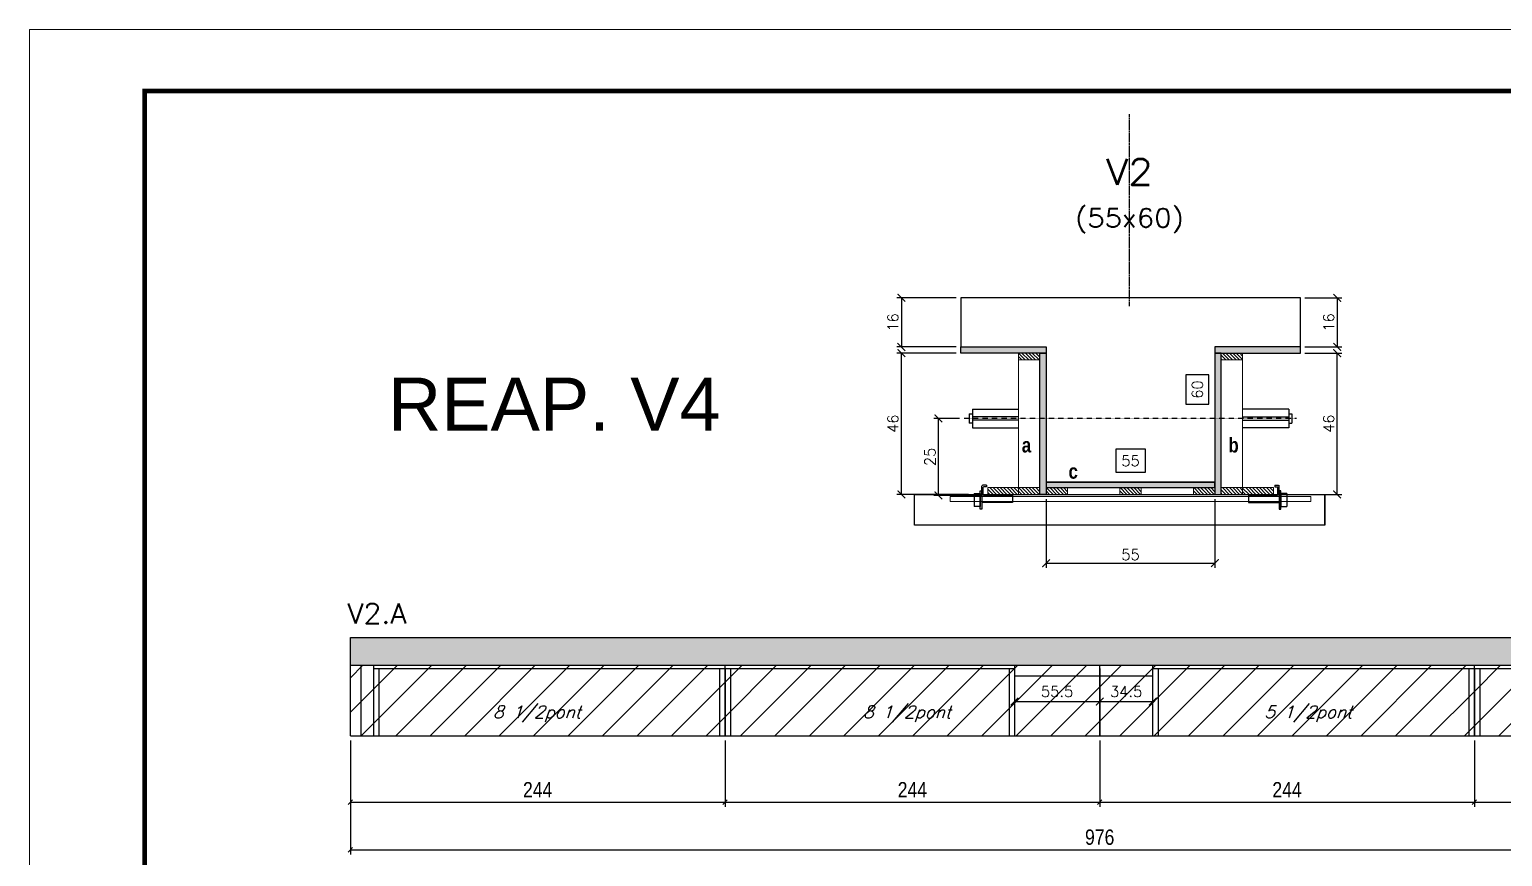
# Model space of a CAD drawing. Extents: x -10448 to -1189, y -11772 to 17235.
# Drawn here: x -5680 to -4720, y 15157 to 15696 of the extents above; entities that cross this region are included whole.
import ezdxf
from ezdxf.enums import TextEntityAlignment as Align

# ---------------------------------------------------------------- set-up
doc = ezdxf.new("R2010")
doc.units = 0
doc.linetypes.add('DASHED', pattern=[0.75, 0.5, -0.25])
doc.linetypes.add('HIDDEN', pattern=[0.375, 0.25, -0.125])
for name, color, linetype in [('barrote', 251, 'Continuous'), ('COTA', 241, 'Continuous'), ('Cota Seção (2x)', 4, 'Continuous'), ('detalhes', 4, 'Continuous'), ('Painéis', 200, 'Continuous'), ('PONTALETE', 7, 'Continuous'), ('presilha', 1, 'Continuous'), ('Reaproveitamento', 251, 'Continuous'), ('SARR_2.2x7', 40, 'Continuous'), ('SARR_3.5x7', 81, 'Continuous'), ('TENSOR', 3, 'Continuous'), ('texto', 7, 'Continuous'), ('Texto de Titulo', 7, 'Continuous'), ('Texto Qtd Sarr', 242, 'Continuous')]:
    doc.layers.add(name, color=color, linetype=linetype)
for name, color, linetype, lineweight in [('CONCRETO', 251, 'Continuous', 25), ('Folhas', 255, 'Continuous', 9), ('Hachura', 251, 'Continuous', 9), ('Madeira', 126, 'Continuous', 18), ('SARRAFO DE PRESSAO', 251, 'DASHED', 9), ('SCO-___-LAJ', 2, 'Continuous', 0), ('Texto Seção', 7, 'Continuous', 15)]:
    doc.layers.add(name, color=color, linetype=linetype, lineweight=lineweight)
doc.styles.add('COTA TECNICA', font='techl___.ttf', dxfattribs={"height": 10})
doc.styles.add('REGUA-120', font='ROMANS.shx', dxfattribs={"height": 15})
doc.styles.add('Romans', font='romans.shx')
doc.styles.get("Standard").update_dxf_attribs({"font": 'arial.ttf'})
doc.styles.add('TECNICA', font='techb___.ttf', dxfattribs={"height": 10})
doc.dimstyles.new('Cota Paínel', dxfattribs={"dimtxt": 7, "dimasz": 5, "dimexe": 3, "dimexo": 3, "dimgap": 3, "dimtad": 1, "dimdec": 1, "dimzin": 12, "dimdsep": 46, "dimtxsty": 'Romans', "dimblk": 'ARCHTICK', "dimcen": 0, "dimclrd": 4, "dimclre": 4, "dimclrt": 1, "dimadec": 1, "dimazin": 3, "dimtfac": 1, "dimtdec": 1, "dimtmove": 0, "dimatfit": 3, "dimldrblk": 'OBLIQUE', "dimfxl": 1, "dimtolj": 1, "dimtzin": 12, "dimarcsym": 0})
doc.dimstyles.new('Cota Seção (2x)', dxfattribs={"dimtxt": 7, "dimasz": 5, "dimexe": 3, "dimexo": 3, "dimgap": 2, "dimtad": 3, "dimdec": 1, "dimlfac": 0.5, "dimzin": 12, "dimdsep": 46, "dimtxsty": 'Romans', "dimblk": 'ARCHTICK', "dimcen": 0, "dimclrd": 4, "dimclre": 4, "dimclrt": 1, "dimadec": 1, "dimazin": 3, "dimtfac": 1, "dimtdec": 1, "dimtmove": 0, "dimatfit": 3, "dimldrblk": 'OBLIQUE', "dimfxl": 1, "dimtolj": 1, "dimtzin": 12, "dimarcsym": 0})
doc.dimstyles.new('Cota Seção interna', dxfattribs={"dimtxt": 7, "dimasz": 6, "dimexe": 0.18, "dimexo": 2, "dimgap": -4, "dimtad": 3, "dimdec": 1, "dimlfac": 0.5, "dimzin": 12, "dimdsep": 46, "dimtxsty": 'Romans', "dimblk": 'ARCHTICK', "dimcen": 0.09, "dimse1": 1, "dimse2": 1, "dimsd1": 1, "dimsd2": 1, "dimclrd": 180, "dimclre": 5, "dimclrt": 1, "dimadec": 0, "dimazin": 3, "dimtfac": 1, "dimtdec": 1, "dimtofl": 0, "dimtmove": 0, "dimatfit": 3, "dimldrblk": 'ARCHTICK', "dimfxl": 1, "dimtolj": 1, "dimtzin": 0, "dimarcsym": 0})
doc.dimstyles.new('PAINEL', dxfattribs={"dimtxt": 10, "dimasz": 3, "dimexe": 3, "dimexo": 3, "dimgap": 3, "dimtad": 1, "dimdec": 1, "dimzin": 12, "dimdsep": 46, "dimtxsty": 'COTA TECNICA', "dimblk1": 'OBLIQUE', "dimblk2": 'OBLIQUE', "dimsah": 1, "dimcen": 0.9, "dimclrd": 4, "dimclre": 4, "dimclrt": 240, "dimadec": 1, "dimazin": 3, "dimtfac": 1, "dimtdec": 1, "dimtmove": 0, "dimatfit": 3, "dimfxl": 1, "dimtolj": 1, "dimtzin": 12, "dimarcsym": 0})

# ---------------------------------------------------------------- blocks, each defined once
blk = doc.blocks.new('9999999999')
at = {"layer": 'Folhas'}
blk.add_lwpolyline([(98138.98, 34190.21), (99623.98, 34190.21), (99623.98, 35240.21), (98138.98, 35240.21)], close=True, dxfattribs=at)
at = {"layer": 'Folhas', "color": 30, "const_width": 3}
blk.add_lwpolyline([(98213.98, 34230.21), (99583.98, 34230.21), (99583.98, 35200.21), (98213.98, 35200.21)], close=True, dxfattribs=at)
blk = doc.blocks.new('_ArchTick')
at = {"color": 0, "linetype": 'ByBlock', "const_width": 0.15}
blk.add_lwpolyline([(-0.5, -0.5), (0.5, 0.5)], dxfattribs=at)
blk = doc.blocks.new('*D99')
at = {"layer": 'COTA', "color": 4, "lineweight": -2, "transparency": 16777216}
for p, q in [((-4849.12, 15484.92), (-4825.13, 15484.92)), ((-4828.13, 15392.92), (-4828.13, 15484.92)), ((-4866.72, 15392.92), (-4825.13, 15392.92))]:
    blk.add_line(p, q, dxfattribs=at)
at = {"layer": 'Defpoints', "color": 0, "transparency": 16777216}
for p in [(-4852.12, 15484.92), (-4828.13, 15484.92), (-4869.72, 15392.92)]:
    blk.add_point(p, dxfattribs=at)
at = {"layer": 'COTA', "color": 4, "lineweight": -2, "transparency": 16777216, "xscale": 5, "yscale": 5, "zscale": 5}
for p, rotation in [((-4828.13, 15484.92), 90), ((-4828.13, 15392.92), 270)]:
    blk.add_blockref('_ArchTick', p, dxfattribs=dict(at, rotation=rotation))
at = {"layer": 'COTA', "color": 1, "transparency": 16777216, "insert": (-4833.63, 15438.92), "char_height": 7, "attachment_point": 5, "rotation": 90, "style": 'Romans'}
blk.add_mtext('\\A1;46', dxfattribs=at)
blk = doc.blocks.new('_Oblique')
at = {"color": 0, "linetype": 'ByBlock', "lineweight": -2}
blk.add_line((-0.5, -0.5), (0.5, 0.5), dxfattribs=at)
blk = doc.blocks.new('*D100')
at = {"layer": 'COTA', "color": 4, "lineweight": -2, "transparency": 16777216}
for p, q in [((-4849.12, 15520.92), (-4825.13, 15520.92)), ((-4828.13, 15520.92), (-4828.13, 15488.92)), ((-4849.12, 15488.92), (-4825.13, 15488.92))]:
    blk.add_line(p, q, dxfattribs=at)
at = {"layer": 'Defpoints', "color": 0, "transparency": 16777216}
for p in [(-4852.12, 15520.92), (-4852.12, 15488.92), (-4828.13, 15488.92)]:
    blk.add_point(p, dxfattribs=at)
at = {"layer": 'COTA', "color": 4, "lineweight": -2, "transparency": 16777216, "xscale": 5, "yscale": 5, "zscale": 5}
for p, rotation in [((-4828.13, 15520.92), 90), ((-4828.13, 15488.92), 270)]:
    blk.add_blockref('_ArchTick', p, dxfattribs=dict(at, rotation=rotation))
at = {"layer": 'COTA', "color": 1, "transparency": 16777216, "insert": (-4833.63, 15504.92), "char_height": 7, "attachment_point": 5, "rotation": 90, "style": 'Romans'}
blk.add_mtext('\\A1;16', dxfattribs=at)
blk = doc.blocks.new('*D101')
at = {"layer": 'COTA', "color": 4, "lineweight": -2, "transparency": 16777216}
for p, q in [((-5076.32, 15484.92), (-5114.97, 15484.92)), ((-5111.97, 15392.92), (-5111.97, 15484.92)), ((-5068.32, 15392.92), (-5114.97, 15392.92))]:
    blk.add_line(p, q, dxfattribs=at)
at = {"layer": 'Defpoints', "color": 0, "transparency": 16777216}
for p in [(-5111.97, 15484.92), (-5073.32, 15484.92), (-5065.32, 15392.92)]:
    blk.add_point(p, dxfattribs=at)
at = {"layer": 'COTA', "color": 4, "lineweight": -2, "transparency": 16777216, "xscale": 5, "yscale": 5, "zscale": 5}
for p, rotation in [((-5111.97, 15484.92), 90), ((-5111.97, 15392.92), 270)]:
    blk.add_blockref('_ArchTick', p, dxfattribs=dict(at, rotation=rotation))
at = {"layer": 'COTA', "color": 1, "transparency": 16777216, "insert": (-5117.47, 15438.92), "char_height": 7, "attachment_point": 5, "rotation": 90, "style": 'Romans'}
blk.add_mtext('\\A1;46', dxfattribs=at)
blk = doc.blocks.new('*D102')
at = {"layer": 'Cota Seção (2x)', "color": 180, "lineweight": -2, "transparency": 16777216}
for p, q in [((-4911.72, 15470.7), (-4926.72, 15470.7)), ((-4926.72, 15470.7), (-4926.72, 15451.7)), ((-4911.72, 15451.7), (-4911.72, 15470.7)), ((-4926.72, 15451.7), (-4911.72, 15451.7))]:
    blk.add_line(p, q, dxfattribs=at)
at = {"layer": 'Defpoints', "color": 0, "transparency": 16777216}
for p in [(-4907.72, 15520.92), (-4907.72, 15520.92), (-4907.72, 15400.92)]:
    blk.add_point(p, dxfattribs=at)
at = {"layer": 'Cota Seção (2x)', "color": 1, "transparency": 16777216, "insert": (-4919.22, 15461.2), "char_height": 7, "attachment_point": 5, "rotation": 90, "style": 'Romans'}
blk.add_mtext('\\A1;60', dxfattribs=at)
blk = doc.blocks.new('PRESILHA METÁLICA 1')
at = {"layer": 'presilha'}
for p, q in [((6, 15.5), (7.5, 15.5)), ((6, -2.5), (6, 15.5)), ((7.5, 10.6), (7.5, 19.9)), ((7.5, 15.5), (7.5, -2.5)), ((12, 21), (8.6, 21)), ((9, 11.6), (9, 18.9)), ((12, 19.5), (9.6, 19.5)), ((12, 21), (12, 19.5)), ((0, 13), (6, 13)), ((0, 13), (0, 0)), ((6, 0), (0, 0)), ((6, 13), (6, 0)), ((37.5, 4.1), (7.5, 4.1)), ((37.5, 11), (9.6, 11)), ((37.5, 11), (37.5, 4.1)), ((7.5, -2.5), (6, -2.5))]:
    blk.add_line(p, q, dxfattribs=at)
for centre, radius, start, end in [((8.6, 19.9), 1.14, 90, 180), ((9.6, 18.9), 0.57, 90, 180), ((9.6, 11.6), 0.57, 180, 270)]:
    blk.add_arc(centre, radius, start, end, dxfattribs=at)
blk = doc.blocks.new('*D98')
at = {"layer": 'COTA', "color": 4, "lineweight": -2, "transparency": 16777216}
for p, q in [((-5017.72, 15389.92), (-5017.72, 15345.2)), ((-4907.72, 15389.92), (-4907.72, 15345.2)), ((-5017.72, 15348.2), (-4907.72, 15348.2))]:
    blk.add_line(p, q, dxfattribs=at)
at = {"layer": 'Defpoints', "color": 0, "transparency": 16777216}
for p in [(-5017.72, 15392.92), (-4907.72, 15392.92), (-4907.72, 15348.2)]:
    blk.add_point(p, dxfattribs=at)
at = {"layer": 'COTA', "color": 4, "lineweight": -2, "transparency": 16777216, "xscale": 5, "yscale": 5, "zscale": 5, "rotation": 180}
blk.add_blockref('_ArchTick', (-5017.72, 15348.2), dxfattribs=at)
at = {"layer": 'COTA', "color": 4, "lineweight": -2, "transparency": 16777216, "xscale": 5, "yscale": 5, "zscale": 5}
blk.add_blockref('_ArchTick', (-4907.72, 15348.2), dxfattribs=at)
at = {"layer": 'COTA', "color": 1, "transparency": 16777216, "insert": (-4962.72, 15353.7), "char_height": 7, "attachment_point": 5, "style": 'Romans'}
blk.add_mtext('\\A1;55', dxfattribs=at)
blk = doc.blocks.new('*D103')
at = {"layer": 'COTA', "color": 4, "lineweight": -2, "transparency": 16777216}
for p, q in [((-5076.32, 15520.92), (-5114.97, 15520.92)), ((-5111.97, 15520.92), (-5111.97, 15488.92)), ((-5076.32, 15488.92), (-5114.97, 15488.92))]:
    blk.add_line(p, q, dxfattribs=at)
at = {"layer": 'Defpoints', "color": 0, "transparency": 16777216}
for p in [(-5073.32, 15520.92), (-5111.97, 15488.92), (-5073.32, 15488.92)]:
    blk.add_point(p, dxfattribs=at)
at = {"layer": 'COTA', "color": 4, "lineweight": -2, "transparency": 16777216, "xscale": 5, "yscale": 5, "zscale": 5}
for p, rotation in [((-5111.97, 15520.92), 90), ((-5111.97, 15488.92), 270)]:
    blk.add_blockref('_ArchTick', p, dxfattribs=dict(at, rotation=rotation))
at = {"layer": 'COTA', "color": 1, "transparency": 16777216, "insert": (-5117.47, 15504.92), "char_height": 7, "attachment_point": 5, "rotation": 90, "style": 'Romans'}
blk.add_mtext('\\A1;16', dxfattribs=at)
blk = doc.blocks.new('titulo1')
at = {"layer": 'Defpoints', "color": 252, "linetype": 'HIDDEN', "ltscale": 2}
blk.add_line((0, 0), (0, 125), dxfattribs=at)
at = {"layer": 'Defpoints', "style": 'Romans', "oblique": 15}
blk.add_attdef('FOLHA', text='', height=10, dxfattribs=at).set_placement((0, 15.58), align=Align.MIDDLE_CENTER)
at = {"layer": 'Texto Qtd Sarr', "color": 3, "style": 'Romans', "oblique": 15}
for tag, height, p in [('TITULO', 17, (0, 71.45)), ('SEÇÃO', 12, (0, 41.55))]:
    blk.add_attdef(tag, text='', height=height, dxfattribs=at).set_placement(p, align=Align.MIDDLE_CENTER)
blk = doc.blocks.new('*D104')
at = {"layer": 'COTA', "color": 4, "lineweight": -2, "transparency": 16777216}
for p, q in [((-5074.02, 15442.37), (-5090.81, 15442.37)), ((-5087.81, 15392.29), (-5087.81, 15442.37)), ((-5061.2, 15392.29), (-5090.81, 15392.29))]:
    blk.add_line(p, q, dxfattribs=at)
at = {"layer": 'Defpoints', "color": 0, "transparency": 16777216}
for p in [(-5087.81, 15442.37), (-5071.02, 15442.37), (-5058.2, 15392.29)]:
    blk.add_point(p, dxfattribs=at)
at = {"layer": 'COTA', "color": 4, "lineweight": -2, "transparency": 16777216, "xscale": 5, "yscale": 5, "zscale": 5}
for p, rotation in [((-5087.81, 15442.37), 90), ((-5087.81, 15392.29), 270)]:
    blk.add_blockref('_ArchTick', p, dxfattribs=dict(at, rotation=rotation))
at = {"layer": 'COTA', "color": 1, "transparency": 16777216, "insert": (-5093.31, 15417.33), "char_height": 7, "attachment_point": 5, "rotation": 90, "style": 'Romans'}
blk.add_mtext('\\A1;25', dxfattribs=at)
blk = doc.blocks.new('*D108')
at = {"layer": 'COTA', "color": 4, "linetype": 'ByBlock', "lineweight": -2, "transparency": 16777216}
for p, q in [((-5470.82, 15232.79), (-5470.82, 15189.56)), ((-5226.82, 15232.79), (-5226.82, 15189.56)), ((-5470.82, 15192.56), (-5226.82, 15192.56))]:
    blk.add_line(p, q, dxfattribs=at)
at = {"layer": 'Defpoints', "color": 0, "linetype": 'ByBlock', "transparency": 16777216}
for p in [(-5470.82, 15235.79), (-5226.82, 15235.79), (-5226.82, 15192.56)]:
    blk.add_point(p, dxfattribs=at)
at = {"layer": 'COTA', "color": 4, "linetype": 'ByBlock', "lineweight": -2, "transparency": 16777216, "xscale": 3, "yscale": 3, "zscale": 3, "rotation": 180}
blk.add_blockref('_Oblique', (-5470.82, 15192.56), dxfattribs=at)
at = {"layer": 'COTA', "color": 4, "linetype": 'ByBlock', "lineweight": -2, "transparency": 16777216, "xscale": 3, "yscale": 3, "zscale": 3}
blk.add_blockref('_Oblique', (-5226.82, 15192.56), dxfattribs=at)
at = {"layer": 'COTA', "color": 240, "linetype": 'ByBlock', "transparency": 16777216, "insert": (-5348.82, 15200.63), "char_height": 10, "attachment_point": 5, "style": 'COTA TECNICA'}
blk.add_mtext('\\A1;244', dxfattribs=at)
blk = doc.blocks.new('*D109')
at = {"layer": 'COTA', "color": 4, "linetype": 'ByBlock', "lineweight": -2, "transparency": 16777216}
for p, q in [((-5226.82, 15232.79), (-5226.82, 15189.56)), ((-4982.82, 15232.79), (-4982.82, 15189.56)), ((-5226.82, 15192.56), (-4982.82, 15192.56))]:
    blk.add_line(p, q, dxfattribs=at)
at = {"layer": 'Defpoints', "color": 0, "linetype": 'ByBlock', "transparency": 16777216}
for p in [(-5226.82, 15235.79), (-4982.82, 15235.79), (-4982.82, 15192.56)]:
    blk.add_point(p, dxfattribs=at)
at = {"layer": 'COTA', "color": 4, "linetype": 'ByBlock', "lineweight": -2, "transparency": 16777216, "xscale": 3, "yscale": 3, "zscale": 3, "rotation": 180}
blk.add_blockref('_Oblique', (-5226.82, 15192.56), dxfattribs=at)
at = {"layer": 'COTA', "color": 4, "linetype": 'ByBlock', "lineweight": -2, "transparency": 16777216, "xscale": 3, "yscale": 3, "zscale": 3}
blk.add_blockref('_Oblique', (-4982.82, 15192.56), dxfattribs=at)
at = {"layer": 'COTA', "color": 240, "linetype": 'ByBlock', "transparency": 16777216, "insert": (-5104.82, 15200.63), "char_height": 10, "attachment_point": 5, "style": 'COTA TECNICA'}
blk.add_mtext('\\A1;244', dxfattribs=at)
blk = doc.blocks.new('*D110')
at = {"layer": 'COTA', "color": 4, "linetype": 'ByBlock', "lineweight": -2, "transparency": 16777216}
for p, q in [((-5470.82, 15232.79), (-5470.82, 15158.57)), ((-4494.82, 15232.79), (-4494.82, 15158.57)), ((-5470.82, 15161.57), (-4494.82, 15161.57))]:
    blk.add_line(p, q, dxfattribs=at)
at = {"layer": 'Defpoints', "color": 0, "linetype": 'ByBlock', "transparency": 16777216}
for p in [(-5470.82, 15235.79), (-4494.82, 15235.79), (-4494.82, 15161.57)]:
    blk.add_point(p, dxfattribs=at)
at = {"layer": 'COTA', "color": 4, "linetype": 'ByBlock', "lineweight": -2, "transparency": 16777216, "xscale": 3, "yscale": 3, "zscale": 3, "rotation": 180}
blk.add_blockref('_Oblique', (-5470.82, 15161.57), dxfattribs=at)
at = {"layer": 'COTA', "color": 4, "linetype": 'ByBlock', "lineweight": -2, "transparency": 16777216, "xscale": 3, "yscale": 3, "zscale": 3}
blk.add_blockref('_Oblique', (-4494.82, 15161.57), dxfattribs=at)
at = {"layer": 'COTA', "color": 240, "linetype": 'ByBlock', "transparency": 16777216, "insert": (-4982.82, 15169.7), "char_height": 10, "attachment_point": 5, "style": 'COTA TECNICA'}
blk.add_mtext('\\A1;976', dxfattribs=at)
blk = doc.blocks.new('*D111')
at = {"layer": 'COTA', "color": 4, "linetype": 'ByBlock', "lineweight": -2, "transparency": 16777216}
for p, q in [((-4738.82, 15232.79), (-4738.82, 15189.56)), ((-4494.82, 15220.54), (-4494.82, 15189.56)), ((-4738.82, 15192.56), (-4494.82, 15192.56))]:
    blk.add_line(p, q, dxfattribs=at)
at = {"layer": 'Defpoints', "color": 0, "linetype": 'ByBlock', "transparency": 16777216}
for p in [(-4738.82, 15235.79), (-4494.82, 15223.54), (-4494.82, 15192.56)]:
    blk.add_point(p, dxfattribs=at)
at = {"layer": 'COTA', "color": 4, "linetype": 'ByBlock', "lineweight": -2, "transparency": 16777216, "xscale": 3, "yscale": 3, "zscale": 3, "rotation": 180}
blk.add_blockref('_Oblique', (-4738.82, 15192.56), dxfattribs=at)
at = {"layer": 'COTA', "color": 4, "linetype": 'ByBlock', "lineweight": -2, "transparency": 16777216, "xscale": 3, "yscale": 3, "zscale": 3}
blk.add_blockref('_Oblique', (-4494.82, 15192.56), dxfattribs=at)
at = {"layer": 'COTA', "color": 240, "linetype": 'ByBlock', "transparency": 16777216, "insert": (-4616.82, 15200.63), "char_height": 10, "attachment_point": 5, "style": 'COTA TECNICA'}
blk.add_mtext('\\A1;244', dxfattribs=at)
blk = doc.blocks.new('*D112')
at = {"layer": 'COTA', "color": 4, "linetype": 'ByBlock', "lineweight": -2, "transparency": 16777216}
for p, q in [((-4982.82, 15232.79), (-4982.82, 15189.56)), ((-4738.82, 15232.79), (-4738.82, 15189.56)), ((-4982.82, 15192.56), (-4738.82, 15192.56))]:
    blk.add_line(p, q, dxfattribs=at)
at = {"layer": 'Defpoints', "color": 0, "linetype": 'ByBlock', "transparency": 16777216}
for p in [(-4982.82, 15235.79), (-4738.82, 15235.79), (-4738.82, 15192.56)]:
    blk.add_point(p, dxfattribs=at)
at = {"layer": 'COTA', "color": 4, "linetype": 'ByBlock', "lineweight": -2, "transparency": 16777216, "xscale": 3, "yscale": 3, "zscale": 3, "rotation": 180}
blk.add_blockref('_Oblique', (-4982.82, 15192.56), dxfattribs=at)
at = {"layer": 'COTA', "color": 4, "linetype": 'ByBlock', "lineweight": -2, "transparency": 16777216, "xscale": 3, "yscale": 3, "zscale": 3}
blk.add_blockref('_Oblique', (-4738.82, 15192.56), dxfattribs=at)
at = {"layer": 'COTA', "color": 240, "linetype": 'ByBlock', "transparency": 16777216, "insert": (-4860.82, 15200.63), "char_height": 10, "attachment_point": 5, "style": 'COTA TECNICA'}
blk.add_mtext('\\A1;244', dxfattribs=at)
blk = doc.blocks.new('*D113')
at = {"layer": 'COTA', "color": 4, "lineweight": -2, "transparency": 16777216}
for p, q in [((-5038.32, 15271.79), (-5038.32, 15255.07)), ((-4982.82, 15271.79), (-4982.82, 15255.07)), ((-5038.32, 15258.07), (-4982.82, 15258.07))]:
    blk.add_line(p, q, dxfattribs=at)
at = {"layer": 'Defpoints', "color": 0, "transparency": 16777216}
for p in [(-5038.32, 15274.79), (-4982.82, 15274.79), (-4982.82, 15258.07)]:
    blk.add_point(p, dxfattribs=at)
at = {"layer": 'COTA', "color": 4, "lineweight": -2, "transparency": 16777216, "xscale": 5, "yscale": 5, "zscale": 5, "rotation": 180}
blk.add_blockref('_ArchTick', (-5038.32, 15258.07), dxfattribs=at)
at = {"layer": 'COTA', "color": 4, "lineweight": -2, "transparency": 16777216, "xscale": 5, "yscale": 5, "zscale": 5}
blk.add_blockref('_ArchTick', (-4982.82, 15258.07), dxfattribs=at)
at = {"layer": 'COTA', "color": 1, "transparency": 16777216, "insert": (-5010.57, 15264.57), "char_height": 7, "attachment_point": 5, "style": 'Romans'}
blk.add_mtext('\\A1;55.5', dxfattribs=at)
blk = doc.blocks.new('*D114')
at = {"layer": 'COTA', "color": 4, "lineweight": -2, "transparency": 16777216}
for p, q in [((-4982.82, 15271.79), (-4982.82, 15255.07)), ((-4948.32, 15271.79), (-4948.32, 15255.07)), ((-4982.82, 15258.07), (-4948.32, 15258.07))]:
    blk.add_line(p, q, dxfattribs=at)
at = {"layer": 'Defpoints', "color": 0, "transparency": 16777216}
for p in [(-4982.82, 15274.79), (-4948.32, 15274.79), (-4948.32, 15258.07)]:
    blk.add_point(p, dxfattribs=at)
at = {"layer": 'COTA', "color": 4, "lineweight": -2, "transparency": 16777216, "xscale": 5, "yscale": 5, "zscale": 5, "rotation": 180}
blk.add_blockref('_ArchTick', (-4982.82, 15258.07), dxfattribs=at)
at = {"layer": 'COTA', "color": 4, "lineweight": -2, "transparency": 16777216, "xscale": 5, "yscale": 5, "zscale": 5}
blk.add_blockref('_ArchTick', (-4948.32, 15258.07), dxfattribs=at)
at = {"layer": 'COTA', "color": 1, "transparency": 16777216, "insert": (-4965.57, 15264.57), "char_height": 7, "attachment_point": 5, "style": 'Romans'}
blk.add_mtext('\\A1;34.5', dxfattribs=at)
blk = doc.blocks.new('*D465')
at = {"layer": 'Cota Seção (2x)', "color": 180, "lineweight": -2, "transparency": 16777216}
for p, q in [((-4953.05, 15422.31), (-4972.38, 15422.31)), ((-4972.38, 15422.31), (-4972.38, 15407.31)), ((-4953.05, 15407.31), (-4953.05, 15422.31)), ((-4972.38, 15407.31), (-4953.05, 15407.31))]:
    blk.add_line(p, q, dxfattribs=at)
at = {"layer": 'Defpoints', "color": 0, "transparency": 16777216}
for p in [(-5017.72, 15403.31), (-5017.72, 15400.92), (-4907.72, 15400.92)]:
    blk.add_point(p, dxfattribs=at)
at = {"layer": 'Cota Seção (2x)', "color": 1, "transparency": 16777216, "insert": (-4962.72, 15414.81), "char_height": 7, "attachment_point": 5, "style": 'Romans'}
blk.add_mtext('\\A1;55', dxfattribs=at)

msp = doc.modelspace()

# ---------------------------------------------------------------- hatches: boundary and pattern name
at = {"layer": 'COTA', "linetype": 'ByBlock'}
h = msp.add_hatch(dxfattribs=at)
h.set_pattern_fill('AR-CONC', color=256, scale=0.03)
h.paths.add_polyline_path([(-5470.82, 15299.79), (-5470.82, 15281.79), (-4494.82, 15281.79), (-4494.82, 15299.79)])
at = {"layer": 'Hachura'}
h = msp.add_hatch(color=256, dxfattribs=at)
h.dxf.hatch_style = 1
h.paths.add_polyline_path([(-5073.32, 15484.92), (-5073.32, 15488.92), (-5017.72, 15488.92), (-5017.72, 15484.92)])
h = msp.add_hatch(dxfattribs=at)
h.set_pattern_fill('ANSI31', color=256, scale=0.5, angle=270, style=0)
h.set_pattern_definition([(315, (17941.7024, 7250.88), (1.12253202, 1.12253202), [])])
h.paths.add_polyline_path([(-5021.72, 15480.52), (-5021.72, 15484.92), (-5035.72, 15484.92), (-5035.72, 15480.52)])
h = msp.add_hatch(color=256, dxfattribs=at)
h.dxf.hatch_style = 1
h.paths.add_polyline_path([(-5021.72, 15488.92), (-5017.72, 15488.92), (-5017.72, 15392.92), (-5021.72, 15392.92)])
h = msp.add_hatch(color=256, dxfattribs=at)
h.dxf.hatch_style = 1
h.paths.add_polyline_path([(-4903.72, 15488.92), (-4907.72, 15488.92), (-4907.72, 15392.92), (-4903.72, 15392.92)])
h = msp.add_hatch(color=256, dxfattribs=at)
h.dxf.hatch_style = 1
h.paths.add_polyline_path([(-4852.12, 15484.92), (-4852.12, 15488.92), (-4907.72, 15488.92), (-4907.72, 15484.92)])
h = msp.add_hatch(dxfattribs=at)
h.set_pattern_fill('ANSI31', color=256, scale=0.5, angle=270, style=0)
h.set_pattern_definition([(315, (18004.9024, 7250.88), (1.12253202, 1.12253202), [])])
h.paths.add_polyline_path([(-4903.72, 15480.52), (-4903.72, 15484.92), (-4889.72, 15484.92), (-4889.72, 15480.52)])
h = msp.add_hatch(dxfattribs=at)
h.set_pattern_fill('ANSI31', color=256, scale=0.5, angle=270, style=0)
h.set_pattern_definition([(315, (17947.7024, 7163.28), (1.12253202, 1.12253202), [])])
h.paths.add_polyline_path([(-5055.72, 15392.92), (-5055.72, 15397.32), (-5035.72, 15397.32), (-5035.72, 15392.92)])
h = msp.add_hatch(dxfattribs=at)
h.set_pattern_fill('ANSI31', color=256, scale=0.5, angle=270, style=0)
h.set_pattern_definition([(315, (17941.7024, 7163.28), (1.12253202, 1.12253202), [])])
h.paths.add_polyline_path([(-5021.72, 15392.92), (-5021.72, 15397.32), (-5035.72, 15397.32), (-5035.72, 15392.92)])
h = msp.add_hatch(color=256, dxfattribs=at)
h.dxf.hatch_style = 1
h.paths.add_polyline_path([(-4907.72, 15397.32), (-4907.72, 15400.92), (-5017.72, 15400.92), (-5017.72, 15397.32)])
h = msp.add_hatch(dxfattribs=at)
h.set_pattern_fill('ANSI31', color=256, scale=0.5, angle=270, style=0)
h.set_pattern_definition([(315, (17914.9024, 7163.28), (1.12253202, 1.12253202), [])])
h.paths.add_polyline_path([(-5003.72, 15392.92), (-5003.72, 15397.32), (-5017.72, 15397.32), (-5017.72, 15392.92)])
h = msp.add_hatch(dxfattribs=at)
h.set_pattern_fill('ANSI31', color=256, scale=0.5, angle=270, style=0)
h.set_pattern_definition([(315, (17962.9024, 7163.28), (1.12253202, 1.12253202), [])])
h.paths.add_polyline_path([(-4955.72, 15392.92), (-4955.72, 15397.32), (-4969.72, 15397.32), (-4969.72, 15392.92)])
h = msp.add_hatch(dxfattribs=at)
h.set_pattern_fill('ANSI31', color=256, scale=0.5, angle=270, style=0)
h.set_pattern_definition([(315, (18010.9024, 7163.28), (1.12253202, 1.12253202), [])])
h.paths.add_polyline_path([(-4907.72, 15392.92), (-4907.72, 15397.32), (-4921.72, 15397.32), (-4921.72, 15392.92)])
h = msp.add_hatch(dxfattribs=at)
h.set_pattern_fill('ANSI31', color=256, scale=0.5, angle=270, style=0)
h.set_pattern_definition([(315, (18004.9024, 7163.28), (1.12253202, 1.12253202), [])])
h.paths.add_polyline_path([(-4903.72, 15392.92), (-4903.72, 15397.32), (-4889.72, 15397.32), (-4889.72, 15392.92)])
h = msp.add_hatch(dxfattribs=at)
h.set_pattern_fill('ANSI31', color=256, scale=0.5, angle=270, style=0)
h.set_pattern_definition([(315, (18002.1024, 7163.28), (1.12253202, 1.12253202), [])])
h.paths.add_polyline_path([(-4869.72, 15392.92), (-4869.72, 15397.32), (-4889.72, 15397.32), (-4889.72, 15392.92)])
at = {"layer": 'Reaproveitamento'}
h = msp.add_hatch(dxfattribs=at)
h.set_pattern_fill('ANSI31', color=256, scale=5)
h.paths.add_polyline_path([(-5226.82, 15235.79), (-5226.82, 15281.79), (-5470.82, 15281.79), (-5470.82, 15235.79)])
h = msp.add_hatch(dxfattribs=at)
h.set_pattern_fill('ANSI31', color=256, scale=5)
h.paths.add_polyline_path([(-4982.82, 15235.79), (-4982.82, 15281.79), (-5226.82, 15281.79), (-5226.82, 15235.79)])
h = msp.add_hatch(dxfattribs=at)
h.set_pattern_fill('ANSI31', color=256, scale=5)
h.paths.add_polyline_path([(-4738.82, 15281.79), (-4982.82, 15281.79), (-4982.82, 15235.79), (-4738.82, 15235.79)])
h = msp.add_hatch(dxfattribs=at)
h.set_pattern_fill('ANSI31', color=256, scale=5)
h.paths.add_polyline_path([(-4494.82, 15235.79), (-4494.82, 15281.79), (-4738.82, 15281.79), (-4738.82, 15235.79)])

# ---------------------------------------------------------------- linework, layer by layer
at = {"ltscale": 3}
for p, q in [((-5067.72, 15445.37), (-5067.72, 15439.37)), ((-5067.72, 15445.37), (-5065.72, 15445.37)), ((-5065.72, 15448.37), (-5065.72, 15436.37)), ((-5065.72, 15448.37), (-5035.72, 15448.37)), ((-4859.72, 15448.37), (-4889.72, 15448.37)), ((-4859.72, 15448.37), (-4859.72, 15436.37)), ((-4859.72, 15445.37), (-4857.72, 15445.37)), ((-4857.72, 15445.37), (-4857.72, 15439.37)), ((-5065.72, 15439.37), (-5067.72, 15439.37)), ((-5035.72, 15443.37), (-5065.72, 15443.37)), ((-5035.72, 15441.37), (-5065.72, 15441.37)), ((-5065.72, 15436.37), (-5035.72, 15436.37)), ((-4889.72, 15443.37), (-4859.72, 15443.37)), ((-4889.72, 15441.37), (-4859.72, 15441.37)), ((-4859.72, 15436.37), (-4889.72, 15436.37)), ((-4859.72, 15439.37), (-4857.72, 15439.37))]:
    msp.add_line(p, q, dxfattribs=at)
at = {"layer": 'barrote'}
msp.add_lwpolyline([(-4836.26, 15372.92), (-5103.45, 15372.92), (-5103.45, 15392.92), (-4836.26, 15392.92)], close=True, dxfattribs=at)
at = {"layer": 'CONCRETO'}
for p, q in [((-4852.12, 15520.92), (-5073.32, 15520.92)), ((-5073.32, 15520.92), (-5073.32, 15488.92)), ((-4852.12, 15488.92), (-4852.12, 15520.92)), ((-5073.32, 15488.92), (-5017.72, 15488.92)), ((-5017.72, 15488.92), (-5017.72, 15400.92)), ((-4852.12, 15488.92), (-4907.72, 15488.92)), ((-4907.72, 15488.92), (-4907.72, 15400.92)), ((-5017.72, 15400.92), (-4907.72, 15400.92)), ((-5035.72, 15392.92), (-5035.72, 15392.92)), ((-5017.72, 15392.92), (-5017.72, 15392.92)), ((-4889.72, 15392.92), (-4889.72, 15392.92))]:
    msp.add_line(p, q, dxfattribs=at)
at = {"layer": 'COTA', "linetype": 'ByBlock'}
for p, q in [((-5470.82, 15299.79), (-4494.82, 15299.79)), ((-5470.82, 15281.79), (-5470.82, 15299.79))]:
    msp.add_line(p, q, dxfattribs=at)
at = {"layer": 'detalhes', "color": 250}
msp.add_line((-4836.26, 15372.92), (-4836.26, 15392.92), dxfattribs=at)
at = {"layer": 'Madeira'}
for points in [[(-5021.72, 15480.52), (-5021.72, 15484.92), (-5035.72, 15484.92), (-5035.72, 15480.52)], [(-5021.72, 15484.92), (-5035.72, 15484.92), (-5035.72, 15392.92), (-5021.72, 15392.92)], [(-4903.72, 15480.52), (-4903.72, 15484.92), (-4889.72, 15484.92), (-4889.72, 15480.52)], [(-4903.72, 15484.92), (-4889.72, 15484.92), (-4889.72, 15392.92), (-4903.72, 15392.92)], [(-5055.72, 15392.92), (-5055.72, 15397.32), (-5035.72, 15397.32), (-5035.72, 15392.92)], [(-5021.72, 15392.92), (-5021.72, 15397.32), (-5035.72, 15397.32), (-5035.72, 15392.92)], [(-5003.72, 15392.92), (-5003.72, 15397.32), (-5017.72, 15397.32), (-5017.72, 15392.92)], [(-4955.72, 15392.92), (-4955.72, 15397.32), (-4969.72, 15397.32), (-4969.72, 15392.92)], [(-4907.72, 15392.92), (-4907.72, 15397.32), (-4921.72, 15397.32), (-4921.72, 15392.92)], [(-4903.72, 15392.92), (-4903.72, 15397.32), (-4889.72, 15397.32), (-4889.72, 15392.92)], [(-4869.72, 15392.92), (-4869.72, 15397.32), (-4889.72, 15397.32), (-4889.72, 15392.92)]]:
    msp.add_lwpolyline(points, close=True, dxfattribs=at)
at = {"layer": 'Painéis', "linetype": 'ByBlock'}
for p, q in [((-5470.82, 15235.79), (-5470.82, 15281.79)), ((-5470.82, 15281.79), (-4494.82, 15281.79)), ((-5226.82, 15235.79), (-5226.82, 15281.79)), ((-4982.82, 15235.79), (-4982.82, 15281.79)), ((-4738.82, 15235.79), (-4738.82, 15281.79)), ((-5470.82, 15235.79), (-4494.82, 15235.79))]:
    msp.add_line(p, q, dxfattribs=at)
at = {"layer": 'Painéis'}
for points in [[(-5073.32, 15484.92), (-5073.32, 15488.92), (-5017.72, 15488.92), (-5017.72, 15484.92)], [(-5021.72, 15484.92), (-5017.72, 15484.92), (-5017.72, 15392.92), (-5021.72, 15392.92)], [(-4852.12, 15484.92), (-4852.12, 15488.92), (-4907.72, 15488.92), (-4907.72, 15484.92)], [(-4903.72, 15484.92), (-4907.72, 15484.92), (-4907.72, 15392.92), (-4903.72, 15392.92)], [(-4907.72, 15397.32), (-4907.72, 15400.92), (-5017.72, 15400.92), (-5017.72, 15397.32)]]:
    msp.add_lwpolyline(points, close=True, dxfattribs=at)
at = {"layer": 'SARR_2.2x7', "linetype": 'Continuous'}
for p, q in [((-5463.82, 15235.79), (-5463.82, 15281.79)), ((-5455.82, 15279.59), (-5226.82, 15279.59)), ((-5226.82, 15279.59), (-5038.32, 15279.59)), ((-5038.32, 15274.79), (-4982.82, 15274.79)), ((-4982.82, 15274.79), (-4948.32, 15274.79)), ((-4948.32, 15279.59), (-4738.82, 15279.59)), ((-4738.82, 15279.59), (-4551.32, 15279.59))]:
    msp.add_line(p, q, dxfattribs=at)
at = {"layer": 'SARR_3.5x7'}
for p, q in [((-5455.82, 15281.79), (-5455.82, 15235.79)), ((-5452.32, 15279.59), (-5452.32, 15235.79)), ((-5230.32, 15279.59), (-5230.32, 15235.79)), ((-5226.82, 15279.59), (-5226.82, 15235.79)), ((-5223.32, 15279.59), (-5223.32, 15235.79)), ((-5041.82, 15279.59), (-5041.82, 15235.79)), ((-5038.32, 15281.79), (-5038.32, 15235.79)), ((-4982.82, 15279.59), (-4982.82, 15235.79)), ((-4948.32, 15281.79), (-4948.32, 15235.79)), ((-4944.82, 15279.59), (-4944.82, 15235.79)), ((-4742.32, 15279.59), (-4742.32, 15235.79)), ((-4738.82, 15279.59), (-4738.82, 15235.79)), ((-4735.32, 15279.59), (-4735.32, 15235.79)), ((-5455.82, 15235.79), (-5452.32, 15235.79)), ((-5230.32, 15235.79), (-5226.82, 15235.79)), ((-5226.82, 15235.79), (-5223.32, 15235.79)), ((-4986.32, 15235.79), (-4982.82, 15235.79)), ((-4982.82, 15235.79), (-4979.32, 15235.79)), ((-4742.32, 15235.79), (-4738.82, 15235.79)), ((-4738.82, 15235.79), (-4735.32, 15235.79))]:
    msp.add_line(p, q, dxfattribs=at)
at = {"layer": 'SCO-___-LAJ', "color": 1}
msp.add_lwpolyline([(-4845.26, 15391.59), (-5080.17, 15391.59), (-5080.17, 15388.39), (-4845.26, 15388.39)], close=True, dxfattribs=at)
at = {"layer": 'TENSOR', "linetype": 'HIDDEN', "ltscale": 0.5}
msp.add_line((-4854.72, 15442.37), (-5071.02, 15442.37), dxfattribs=at)

# ---------------------------------------------------------------- block references
at = {"layer": 'presilha', "yscale": 0.6666666666666666, "zscale": 0.6666666666666666}
for p, xscale in [((-5064.59, 15384.96), 0.6666666666666666), ((-4860.85, 15384.96), -0.6666666666666666)]:
    msp.add_blockref('PRESILHA METÁLICA 1', p, dxfattribs=dict(at, xscale=xscale))
at = {"layer": 'SARRAFO DE PRESSAO', "color": 6, "linetype": 'ByBlock'}
msp.add_blockref('9999999999', (-103818.76, -19544.55), dxfattribs=at)
at = {"layer": 'Texto Seção'}
ref = msp.add_blockref('titulo1', (-4963.44, 15515.45), dxfattribs=at)
ref.add_attrib('TITULO', 'V2', dxfattribs={"layer": 'Texto de Titulo', "color": 7, "height": 17, "style": 'Romans', "width": 1.1}).set_placement((-4963.44, 15602.95), align=Align.MIDDLE_CENTER)
ref.add_attrib('SEÇÃO', '(55x60)', dxfattribs={"layer": 'Texto de Titulo', "color": 7, "height": 12, "style": 'Romans', "width": 1.1}).set_placement((-4963.44, 15572.95), align=Align.MIDDLE_CENTER)

# ---------------------------------------------------------------- texts
at = {"layer": 'detalhes', "style": 'TECNICA'}
for s, p in [('a', (-5033.55, 15420.26)), ('b', (-4899, 15420.25)), ('c', (-5003.12, 15403.16))]:
    msp.add_text(s, height=9.6, dxfattribs=at).set_placement(p)
at = {"layer": 'PONTALETE', "linetype": 'Continuous'}
msp.add_text('REAP. V4', height=34.458, dxfattribs=at).set_placement((-5446.35, 15434.49))
at = {"layer": 'texto', "color": 2, "char_height": 8, "attachment_point": 5, "style": 'Romans'}
for s, insert in [('{\\Q19;\\C256;8 1/2pont}', (-5349.32, 15250.01)), ('{\\Q19;\\C256;8 1/2pont}', (-5108.32, 15250.01)), ('{\\Q19;\\C256;5 1/2pont}', (-4847, 15250.01))]:
    msp.add_mtext(s, dxfattribs=dict(at, insert=insert))
at = {"layer": 'Texto Seção', "style": 'REGUA-120', "width": 1.05}
msp.add_text('V2.A', height=13, dxfattribs=at).set_placement((-5472.82, 15308.97))

# ---------------------------------------------------------------- dimensions: what is measured, and where the dimension line sits
at = {"layer": 'COTA'}
for base, p1, p2, picture, middle in [((-5111.97, 15488.92), (-5073.32, 15520.92), (-5073.32, 15488.92), '*D103', (-5117.47, 15504.92)), ((-4828.13, 15488.92), (-4852.12, 15520.92), (-4852.12, 15488.92), '*D100', (-4833.63, 15504.92)), ((-5111.97, 15484.92), (-5065.32, 15392.92), (-5073.32, 15484.92), '*D101', (-5117.47, 15438.92)), ((-4828.13, 15484.92), (-4869.72, 15392.92), (-4852.12, 15484.92), '*D99', (-4833.63, 15438.92)), ((-5087.81, 15442.37), (-5058.2, 15392.29), (-5071.02, 15442.37), '*D104', (-5093.31, 15417.33))]:
    dim = msp.add_linear_dim(base=base, p1=p1, p2=p2, angle=90, dimstyle='Cota Seção (2x)', dxfattribs=at)
    dim.commit()
    dim.dimension.update_dxf_attribs({"geometry": picture, "text_midpoint": middle})
for base, p1, p2, dimstyle, picture, middle in [((-4907.72, 15348.2), (-5017.72, 15392.92), (-4907.72, 15392.92), 'Cota Seção (2x)', '*D98', (-4962.72, 15353.7)), ((-4982.82, 15258.07), (-5038.32, 15274.79), (-4982.82, 15274.79), 'Cota Paínel', '*D113', (-5010.57, 15264.57)), ((-4948.32, 15258.07), (-4982.82, 15274.79), (-4948.32, 15274.79), 'Cota Paínel', '*D114', (-4965.57, 15264.57))]:
    dim = msp.add_linear_dim(base=base, p1=p1, p2=p2, dimstyle=dimstyle, dxfattribs=at)
    dim.commit()
    dim.dimension.update_dxf_attribs({"geometry": picture, "text_midpoint": middle})
at = {"layer": 'COTA', "linetype": 'ByBlock'}
for base, p1, p2, picture, middle in [((-5226.82, 15192.56), (-5470.82, 15235.79), (-5226.82, 15235.79), '*D108', (-5348.82, 15200.63)), ((-4494.82, 15161.57), (-5470.82, 15235.79), (-4494.82, 15235.79), '*D110', (-4982.82, 15169.7)), ((-4738.82, 15192.56), (-4982.82, 15235.79), (-4738.82, 15235.79), '*D112', (-4860.82, 15200.63)), ((-4494.82, 15192.56), (-4738.82, 15235.79), (-4494.82, 15223.54), '*D111', (-4616.82, 15200.63))]:
    dim = msp.add_linear_dim(base=base, p1=p1, p2=p2, dimstyle='PAINEL', dxfattribs=at)
    dim.commit()
    dim.dimension.update_dxf_attribs({"geometry": picture, "text_midpoint": middle})
dim = msp.add_linear_dim(base=(-4982.82, 15192.56), p1=(-5226.82, 15235.79), p2=(-4982.82, 15235.79), dimstyle='PAINEL', override={"dimtmove": 1}, dxfattribs=at)
dim.commit()
dim.dimension.update_dxf_attribs({"geometry": '*D109', "text_midpoint": (-5104.82, 15200.63)})
at = {"layer": 'Cota Seção (2x)'}
dim = msp.add_linear_dim(base=(-4907.72, 15520.92), p1=(-4907.72, 15400.92), p2=(-4907.72, 15520.92), angle=90, dimstyle='Cota Seção interna', dxfattribs=at)
dim.commit()
dim.dimension.update_dxf_attribs({"geometry": '*D102', "text_midpoint": (-4907.72, 15461.2), "dimtype": 160})
dim = msp.add_linear_dim(base=(-5017.72, 15403.31), p1=(-4907.72, 15400.92), p2=(-5017.72, 15400.92), dimstyle='Cota Seção interna', dxfattribs=at)
dim.commit()
dim.dimension.update_dxf_attribs({"geometry": '*D465', "text_midpoint": (-4962.72, 15414.81)})

doc.saveas('drawing.dxf')
